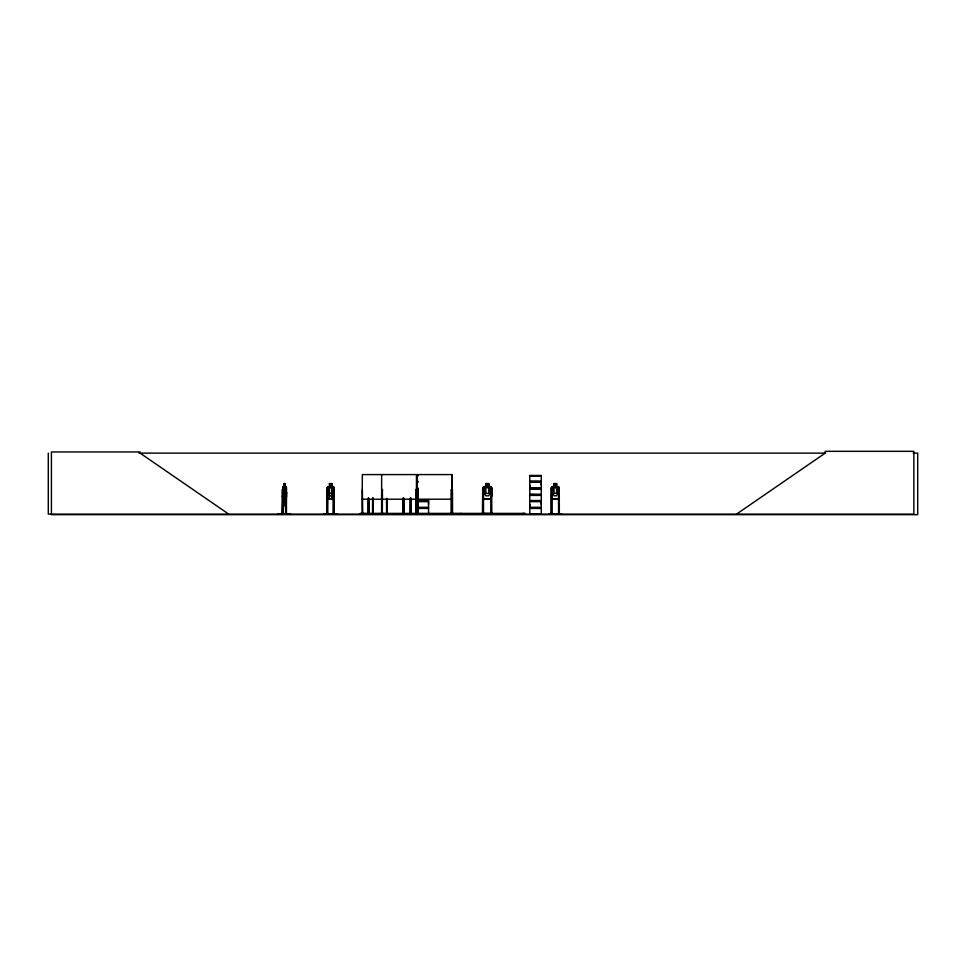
<?xml version="1.0" encoding="UTF-8"?>
<svg xmlns="http://www.w3.org/2000/svg" width="966" height="966" viewBox="0 0 966 966"><rect width="100%" height="100%" fill="white"/><g stroke="black" fill="none" stroke-linecap="round" stroke-linejoin="round"><path stroke-width="1.45" d="M428.542 504.494L428.542 501.656L417.046 501.656M529.766 507.319L529.766 501.656L541.286 501.656L541.274 507.319L529.766 507.319L529.779 504.494M529.766 487.951L529.766 482.3L541.286 482.3L541.274 487.951L529.766 487.951L529.779 485.125M541.274 504.494L541.274 501.656M541.274 485.125L541.274 482.3M447.681 513.695L456.906 513.658M282.615 493.36L283.11 490.33M282.881 498.83L286.045 498.83L286.371 495.812M286.045 498.83L286.504 495.824M278.075 513.695L290.452 513.695M286.202 514.141L286.117 513.26M362.045 514.141L362.359 474.584L416.467 474.584L416.467 514.154M377.151 514.081L364.339 513.658L377.102 514.154M285.67 513.26L285.67 514.154L285.139 487.733L283.919 487.733L283.267 501.439L283.932 502.453M283.919 483.688L283.267 493.385L283.932 501.439L284.68 498.673L285.682 501.499L284.934 497.985L285.586 494.314L284.656 497.321L283.533 494.375L284.39 497.973L283.557 501.33L285.151 501.439L285.803 487.733L285.091 483.592L283.787 483.592L283.823 486.719M333.355 498.83L334.151 495.812L333.415 498.83L327.74 498.83M384.927 514.081L378.382 513.658L384.987 514.154M558.372 498.83L559.338 495.824L558.42 498.83L552.093 498.83L551.272 495.824L552.214 498.734M323.948 514.093L337.11 514.093L331.362 514.154M324.008 513.695L329.696 514.154L324.008 514.033M400.781 513.695L420.27 514.093M549.014 514.081L561.632 514.033M549.038 513.695L553.385 513.658M553.349 514.081L549.038 514.033M286.081 502.549L286.588 493.348M282.978 486.623L282.567 514.154M283.002 486.719L282.446 514.154M482.445 514.093L482.722 487.697L483.688 486.623L485.753 486.623M285.803 501.439L285.284 505.58L283.883 505.58L283.883 502.549M327.764 486.623L327.003 487.697L327.824 486.623L329.539 486.623M552.214 486.719L551.357 487.745L551.308 514.154L551.272 487.697L552.166 486.623L553.989 486.623L553.941 483.592L556.67 483.592L556.621 486.623L558.396 486.623M329.539 486.719L328.343 487.733L328.343 493.385L329.539 495.812L331.761 495.812L332.956 493.385L332.956 487.733L331.761 486.719M417.01 513.924L417.07 474.584L451.883 474.584L451.883 514.154M736.503 514.154L825.181 453.126L825.181 451.327L913.848 451.327L913.848 514.154L48.3 514.154L48.3 453.126M384.963 513.646L378.37 513.695M529.73 494.556L541.286 494.846M529.766 513.912L529.779 508.454L541.286 508.454L541.286 513.912L529.73 514.141M138.959 453.126L825.64 453.126M913.172 453.126L917.7 453.126L917.7 514.673L51.415 514.673L51.415 451.967L140.094 451.967L140.094 453.126L228.761 514.154M417.034 475.477L417.831 475.465M529.754 475.477L541.286 475.477M417.034 475.707L417.807 475.707M417.058 476.045L417.843 476.045M529.779 476.045L541.274 476.045M417.046 481.165L417.819 481.165M416.962 481.551L417.747 481.551M529.682 481.551L541.358 481.551M416.962 481.901L417.747 481.901M529.682 481.901L541.358 481.901M417.046 482.3L417.819 482.3M329.394 483.592L331.845 483.592L331.845 486.623M283.823 483.688L285.139 483.688M329.466 483.688L331.761 483.688M485.85 483.688L488.675 483.688L488.675 486.719L490.197 487.733L490.197 493.385L488.675 495.812L485.85 495.812L484.34 493.385L484.34 487.733L485.85 486.719L485.753 483.592L488.784 483.592L488.784 486.623L490.74 486.623L491.803 487.685L491.803 495.824L490.764 498.83L483.652 498.83L482.722 495.824M554.037 483.688L556.573 483.688L556.525 486.719L557.865 487.733L557.865 493.385L556.525 495.812L554.037 495.812L552.697 493.385L552.697 487.733L554.037 486.719L553.989 483.592M284.922 484.195L284.137 484.195L284.137 485.21L284.922 485.21M282.893 486.623L283.871 486.623M285.091 486.623L286.504 487.685L286.419 514.154M331.761 486.623L333.391 486.623M282.905 486.719L286.021 486.719M327.8 486.719L333.355 486.719M483.725 486.719L490.692 486.719M552.166 486.719L558.36 486.719L559.254 487.733L559.338 514.154M286.407 487.685L285.948 486.623M333.33 486.623L334.236 487.685L334.284 514.154M559.29 487.685L558.348 486.623M329.539 487.733L331.761 487.733M417.046 487.951L417.819 487.951M416.962 488.349L417.747 488.349M529.682 488.349L541.358 488.349M416.962 488.699L417.747 488.699M529.682 488.699L541.358 488.699M417.046 489.098L417.819 489.098M285.719 489.545L286.371 489.545M334.212 489.545L333.355 489.545L333.27 514.154M362.359 489.545L362.733 514.154M381.655 489.545L382.464 489.545L382.307 514.154M417.07 489.545L417.88 489.545L417.843 514.154M482.662 489.545L483.495 489.545L483.495 514.154M491.706 489.545L490.873 489.545L490.776 514.154M551.272 489.545L552.154 489.545L552.093 514.154M559.399 489.545L558.517 489.545L558.577 514.154M283.026 490.33L286.19 490.33L286.552 493.36L286.093 490.33M283.919 493.385L285.151 493.36M329.539 493.385L331.761 493.385M417.058 494.399L417.843 494.399M529.779 494.399L541.274 494.399L541.274 489.098L529.766 489.098L529.766 494.544L541.286 494.556M417.807 494.556L416.926 494.701L417.831 494.834M417.034 495.039L417.807 495.039M417.058 495.401L417.843 495.401M529.779 495.401L541.274 495.401M282.47 495.824L283.002 498.734M283.919 495.812L285.151 495.787M282.905 498.734L286.021 498.734M333.355 498.734L327.8 498.734L327.148 495.812M483.725 498.734L490.692 498.734M552.166 498.734L558.36 498.734M362.359 499.205L416.467 499.205M417.07 499.205L451.883 499.205M417.046 500.521L428.554 500.521M416.962 500.919L428.638 500.919M529.682 500.919L541.358 500.919M416.962 501.269L428.638 501.269M529.682 501.269L541.358 501.269M286.178 502.549L283.038 502.549L282.664 501.487M417.046 507.319L428.554 507.319L428.554 501.656M416.962 507.705L428.638 507.705M529.682 507.705L541.358 507.705M416.962 508.056L428.638 508.056M529.682 508.056L541.358 508.056M417.046 508.454L428.554 508.454L428.554 513.912L409.041 514.033L428.542 513.755M282.084 513.26L282.881 513.26M285.646 513.26L286.443 513.26M326.774 513.26L327.788 513.26L327.788 514.154M333.27 513.26L334.284 513.26M551.188 513.26L552.238 513.26L552.238 514.154M558.433 513.26L559.483 513.26L559.483 514.154M483.592 513.514L490.776 513.514M364.327 513.695L377.138 513.695M529.779 513.755L541.274 513.755M337.062 514.033L331.41 513.695M282.144 514.081L282.157 489.545L282.809 489.545L282.845 514.154M333.294 486.719L334.091 487.733M282.615 501.439L283.123 502.549M327.003 495.824L327.8 498.83M282.519 495.812L282.966 498.83M559.121 513.26L559.145 514.154M558.662 489.545L558.795 514.154M551.9 513.26L551.876 514.154M525.275 514.154L525.275 513.393L360.209 513.393L360.209 514.154M524.14 513.393L524.14 514.154M523.91 513.393L523.91 514.154M522.92 513.393L522.92 514.154M491.803 513.26L491.803 514.154L491.706 487.733M483.592 513.26L483.592 514.154M482.819 487.745L482.819 495.812M482.759 513.26L482.759 514.154M461.313 513.393L461.313 514.154M459.949 513.393L459.949 514.154M452.547 513.26L452.547 514.154L452.462 489.545L451.291 489.545L451.291 514.154M452.136 489.545L452.136 514.154M452.136 474.584L452.124 514.154M451.629 513.26L451.665 514.154M451.52 489.545L451.52 514.154M451.134 513.393L451.134 514.154M417.952 513.26L417.952 514.154M417.65 489.545L417.723 514.154M417.517 513.26L417.397 514.154L417.288 489.545M416.769 513.26L416.769 514.154L416.696 489.545L415.887 489.545L415.887 514.154M416.249 513.26L416.213 514.154M416.117 489.545L416.117 514.154M411.142 498.227L411.142 514.154L410.997 498.227M410.864 513.26L410.864 514.154M410.538 513.26L410.514 514.154M410.405 498.227L410.321 514.154M410.26 498.227L410.176 514.154M403.897 498.227L403.981 514.154M403.74 498.227L403.836 514.154M403.619 513.26L403.619 514.154M403.293 513.26L403.269 514.154M403.16 498.227L403.16 514.154M403.015 498.227L403.015 514.154M386.98 498.432L387.04 514.154L386.931 513.26M386.557 498.432L386.557 514.154L386.509 513.26M383.236 513.393L383.236 514.154M382.536 513.26L382.536 514.154M382.234 489.545L382.101 514.154M382.017 513.26L381.968 514.154M381.884 489.545L381.811 514.154M381.655 474.584L381.582 514.154M373.287 498.227L373.274 514.154M373.069 513.26L373.069 514.154M373.021 498.227L372.936 514.154M372.84 498.227L372.791 514.154M372.574 498.227L372.526 514.154M368.891 498.227L368.94 514.154M368.626 498.227L368.674 514.154M368.444 498.227L368.444 514.154L368.396 513.26M368.179 498.227L368.118 514.154M362.818 513.26L362.83 514.154M362.407 513.26L362.407 514.154M361.477 513.393L361.477 514.154M334.176 487.685L334.007 514.154M333.874 513.26L333.91 514.154M333.656 513.26L333.681 514.154M333.548 489.545L333.475 514.154M331.785 483.592L331.761 498.83M329.454 483.592L329.539 498.83M327.51 489.545L327.51 514.154L327.715 489.545L326.858 489.545L326.858 514.154M327.184 513.26L327.184 514.154M327.063 487.697L327.051 514.154M286.008 489.545L285.96 514.154M285.187 483.592L285.139 486.719M284.016 502.453L283.98 505.58M541.286 475.707L529.754 475.683L529.779 481.165L541.286 481.165L541.286 475.707M331.362 484.195L329.937 484.195L329.937 485.21L331.362 485.21L331.362 484.195M488.168 484.195L486.357 484.195L486.357 485.21L488.168 485.21L488.168 484.195M556.078 484.195L554.484 484.195L554.484 485.21L556.078 485.21L556.078 484.195M488.675 487.733L485.85 487.733L485.85 493.385L488.675 493.385L488.675 487.733M556.525 487.733L554.037 487.733L554.037 493.385L556.525 493.385L556.525 487.733M541.286 495.051L529.754 495.075L529.779 500.521L541.286 500.521L541.286 495.075M284.934 503.962L284.149 503.962L284.149 504.976L284.934 504.976L284.934 503.962"/></g></svg>
